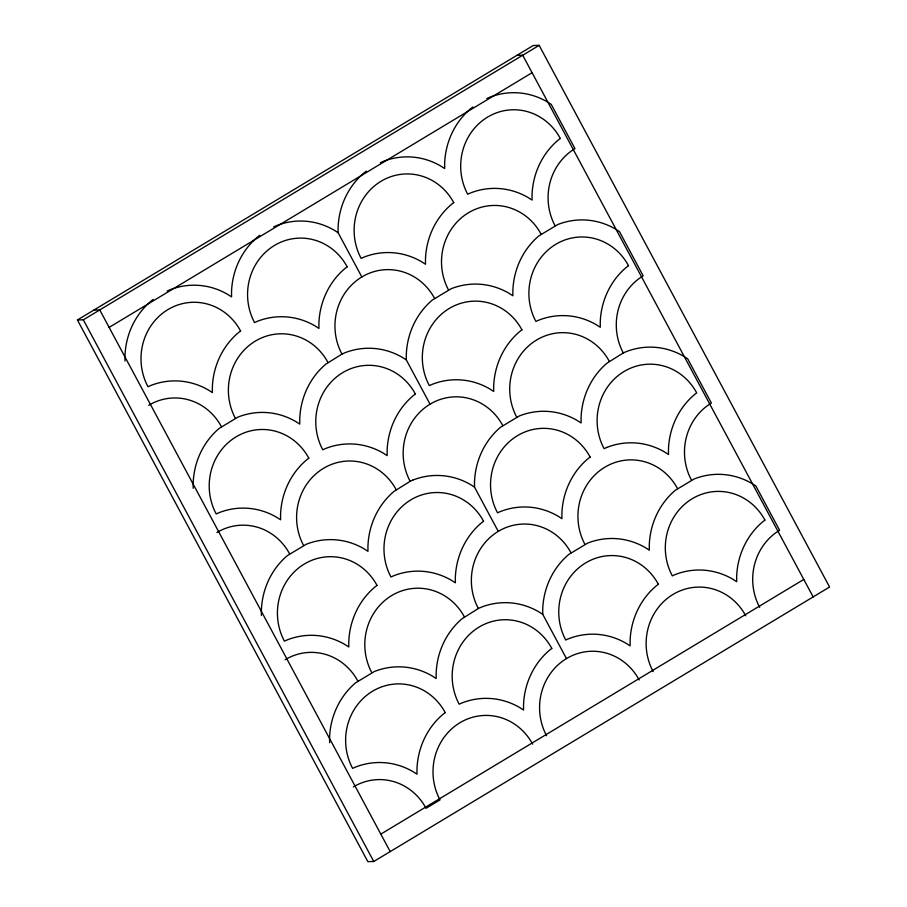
<?xml version="1.0" encoding="UTF-8"?>
<svg xmlns="http://www.w3.org/2000/svg" width="907" height="907" viewBox="0 0 907 907"><rect width="100%" height="100%" fill="white"/><g stroke="black" fill="none" stroke-linecap="round" stroke-linejoin="round"><path stroke-width="1.36" d="M153.215 299.457L150.925 301.226A73.671 69.374 88.4 0 0 124.962 356.304L124.996 361.065M259.776 235.287L257.486 237.056A73.671 69.374 88.4 0 0 231.523 292.145L231.557 296.895L227.725 294.424A73.671 69.374 88.4 0 0 169.768 289.877L167.171 291.056M366.337 171.117L364.047 172.886A73.671 69.374 88.4 0 0 338.084 227.974L338.118 232.725L361.836 276.964A56.597 53.298 88.4 0 0 341.95 354.093L325.692 364.263A73.671 69.374 88.4 0 0 299.729 419.351L299.763 424.102L295.931 421.642A73.671 69.374 88.4 0 0 237.985 417.084L219.131 428.433A73.671 69.374 88.4 0 0 193.168 483.522L193.202 488.272M472.898 106.958L470.608 108.727A73.671 69.374 88.4 0 0 444.645 163.804L444.679 168.555L440.847 166.094A73.671 69.374 88.4 0 0 382.901 161.537L380.294 162.716M560.288 138.476L557.998 140.245A73.671 69.374 88.4 0 0 532.035 195.322L532.069 200.073L528.237 197.613A73.671 69.374 88.4 0 0 470.28 193.066L467.683 194.234A56.597 53.298 88.4 0 1 487.581 117.105A56.597 53.298 88.4 0 1 560.288 138.476M329.615 742.686L329.581 737.935A73.671 69.374 88.4 0 1 355.555 682.858L374.41 671.497A73.671 69.374 88.4 0 1 432.344 676.055L436.176 678.515L436.142 673.765A73.671 69.374 88.4 0 1 462.117 618.687L478.363 608.506A56.597 53.298 88.4 0 1 498.26 531.377L474.531 487.138L474.497 482.388A73.671 69.374 88.4 0 1 500.471 427.31L519.326 415.95A73.671 69.374 88.4 0 1 577.26 420.508L581.104 422.968L581.058 418.218A73.671 69.374 88.4 0 1 607.032 363.14L623.279 352.959A56.597 53.298 88.4 0 1 643.176 275.841L619.458 231.591L615.615 229.131A73.671 69.374 88.4 0 0 557.669 224.585L538.826 235.933A73.671 69.374 88.4 0 0 512.852 291.011L512.886 295.761L509.054 293.301A73.671 69.374 88.4 0 0 451.108 288.755L432.254 300.104A73.671 69.374 88.4 0 0 406.291 355.181L406.325 359.932L430.043 404.171A56.597 53.298 88.4 0 0 410.157 481.3L393.899 491.481A73.671 69.374 88.4 0 0 367.936 546.558L367.97 551.309L364.138 548.848A73.671 69.374 88.4 0 0 306.192 544.291L287.338 555.64A73.671 69.374 88.4 0 0 261.375 610.728L261.409 615.479M521.933 329.853L519.643 331.622A73.671 69.374 88.4 0 0 493.68 386.699L493.714 391.45L489.882 388.99A73.671 69.374 88.4 0 0 431.925 384.443L429.328 385.611A56.597 53.298 88.4 0 1 449.226 308.482A56.597 53.298 88.4 0 1 521.933 329.853M752.028 483.556A73.671 69.374 88.4 0 0 694.093 478.998L675.239 490.347A73.671 69.374 88.4 0 0 649.276 545.424L649.31 550.186L645.478 547.715A73.671 69.374 88.4 0 0 587.521 543.168L568.678 554.517A73.671 69.374 88.4 0 0 542.715 609.595L542.749 614.345L566.467 658.584A56.597 53.298 88.4 0 0 546.57 735.713M77.424 319.978L533.237 45.509L539.143 45.35L829.576 587.022L373.763 861.491L367.857 861.65L77.424 319.978L83.331 319.82L539.143 45.35M109.123 327.404L532.08 72.719M380.827 834.123L803.783 579.437M486.866 98.546L489.463 97.366A73.671 69.374 88.4 0 1 547.409 101.924L551.241 104.384L574.97 148.623A56.597 53.298 88.4 0 0 555.073 225.752M273.733 226.886L276.34 225.707A73.671 69.374 88.4 0 1 334.275 230.265L338.118 232.725M341.939 354.093L344.547 352.914A73.671 69.374 88.4 0 1 402.481 357.471L406.325 359.932M623.279 352.959L625.887 351.791A73.671 69.374 88.4 0 1 683.821 356.349L687.665 358.809L711.383 403.048A56.597 53.298 88.4 0 0 691.485 480.177M410.157 481.3L412.753 480.12M606.704 447.48L604.096 448.648A56.597 53.298 88.4 0 1 623.993 371.53A56.597 53.298 88.4 0 1 696.701 392.89L694.411 394.658A73.671 69.374 88.4 0 0 668.448 449.736L668.482 454.498L664.65 452.026A73.671 69.374 88.4 0 0 606.704 447.48M478.363 608.506L480.971 607.327A73.671 69.374 88.4 0 1 538.905 611.885L542.749 614.345M516.809 55.406L522.715 55.236L813.148 596.908M93.852 310.092L99.759 309.933L390.191 851.594M752.039 483.544L755.871 486.016L779.589 530.255A56.597 53.298 88.4 0 0 759.692 607.384M474.531 487.138L470.699 484.678A73.671 69.374 88.4 0 0 412.753 480.132M83.331 319.82L373.763 861.491M361.836 276.964A56.597 53.298 88.4 0 1 434.544 298.335M448.512 289.923A56.597 53.298 88.4 0 1 468.397 212.794A56.597 53.298 88.4 0 1 541.105 234.165M148.714 405.304A56.597 53.298 88.4 0 1 221.421 426.664M235.378 418.263A56.597 53.298 88.4 0 1 255.275 341.134A56.597 53.298 88.4 0 1 327.983 362.494M430.043 404.171A56.597 53.298 88.4 0 1 502.75 425.542M516.718 417.129A56.597 53.298 88.4 0 1 536.615 340A56.597 53.298 88.4 0 1 609.311 361.371M216.92 532.511A56.597 53.298 88.4 0 1 289.628 553.871M303.596 545.47A56.597 53.298 88.4 0 1 323.482 468.341A56.597 53.298 88.4 0 1 396.189 489.712M498.26 531.377A56.597 53.298 88.4 0 1 570.957 552.748M584.924 544.336A56.597 53.298 88.4 0 1 604.822 467.218A56.597 53.298 88.4 0 1 677.529 488.578M285.127 659.718A56.597 53.298 88.4 0 1 357.846 681.078M371.802 672.677A56.597 53.298 88.4 0 1 391.699 595.548A56.597 53.298 88.4 0 1 464.395 616.919M566.467 658.595A56.597 53.298 88.4 0 1 639.174 679.955M653.131 671.543A56.597 53.298 88.4 0 1 673.028 594.425A56.597 53.298 88.4 0 1 745.735 615.785M353.345 786.925A56.597 53.298 88.4 0 1 426.052 808.296L440.008 799.883A56.597 53.298 88.4 0 1 459.906 722.754A56.597 53.298 88.4 0 1 532.613 744.125M240.593 330.976L238.314 332.744A73.671 69.374 88.4 0 0 212.34 387.833L212.374 392.584L208.542 390.112A73.671 69.374 88.4 0 0 150.596 385.566L148 386.745A56.597 53.298 88.4 0 1 167.886 309.616A56.597 53.298 88.4 0 1 240.593 330.976M347.166 266.805L344.875 268.574A73.671 69.374 88.4 0 0 318.901 323.663L318.947 328.413L315.103 325.953A73.671 69.374 88.4 0 0 257.157 321.395L254.561 322.575A56.597 53.298 88.4 0 1 274.458 245.446A56.597 53.298 88.4 0 1 347.154 266.805M453.727 202.646L451.437 204.415A73.671 69.374 88.4 0 0 425.474 259.493L425.508 264.243L421.664 261.783A73.671 69.374 88.4 0 0 363.718 257.225L361.122 258.404A56.597 53.298 88.4 0 1 381.019 181.275A56.597 53.298 88.4 0 1 453.727 202.646M308.811 458.182L306.521 459.951A73.671 69.374 88.4 0 0 280.546 515.04L280.592 519.79L276.748 517.33A73.671 69.374 88.4 0 0 218.814 512.772L216.206 513.952A56.597 53.298 88.4 0 1 236.103 436.823A56.597 53.298 88.4 0 1 308.799 458.182M415.372 394.023L413.082 395.792A73.671 69.374 88.4 0 0 387.119 450.87L387.153 455.62L383.31 453.16A73.671 69.374 88.4 0 0 325.364 448.602L322.767 449.781A56.597 53.298 88.4 0 1 342.665 372.652A56.597 53.298 88.4 0 1 415.372 394.023M628.494 265.683L626.204 267.452A73.671 69.374 88.4 0 0 600.241 322.529L600.275 327.28L596.443 324.819A73.671 69.374 88.4 0 0 538.497 320.273L535.89 321.441A56.597 53.298 88.4 0 1 555.787 244.312A56.597 53.298 88.4 0 1 628.494 265.683M377.017 585.4L374.727 587.169A73.671 69.374 88.4 0 0 348.764 642.247L348.798 646.997L344.966 644.537A73.671 69.374 88.4 0 0 287.02 639.979L284.413 641.158A56.597 53.298 88.4 0 1 304.31 564.029A56.597 53.298 88.4 0 1 377.017 585.4M483.578 521.23L481.288 522.999A73.671 69.374 88.4 0 0 455.325 578.076L455.359 582.827L451.527 580.367A73.671 69.374 88.4 0 0 393.581 575.82L390.974 576.988A56.597 53.298 88.4 0 1 410.871 499.859A56.597 53.298 88.4 0 1 483.578 521.23M590.14 457.06L587.849 458.829A73.671 69.374 88.4 0 0 561.887 513.906L561.921 518.657L558.088 516.196A73.671 69.374 88.4 0 0 500.142 511.65L497.535 512.818A56.597 53.298 88.4 0 1 517.432 435.689A56.597 53.298 88.4 0 1 590.14 457.06M445.224 712.607L442.933 714.376A73.671 69.374 88.4 0 0 416.971 769.453L417.005 774.204L413.173 771.744A73.671 69.374 88.4 0 0 355.227 767.186L352.619 768.365A56.597 53.298 88.4 0 1 372.516 691.236A56.597 53.298 88.4 0 1 445.224 712.607M551.785 648.437L549.495 650.206A73.671 69.374 88.4 0 0 523.532 705.283L523.566 710.034L519.734 707.573A73.671 69.374 88.4 0 0 461.788 703.027L459.18 704.195A56.597 53.298 88.4 0 1 479.077 627.066A56.597 53.298 88.4 0 1 551.785 648.437M658.346 584.267L656.067 586.035A73.671 69.374 88.4 0 0 630.093 641.113L630.127 645.875L626.295 643.403A73.671 69.374 88.4 0 0 568.349 638.857L565.753 640.025A56.597 53.298 88.4 0 1 585.639 562.907A56.597 53.298 88.4 0 1 658.346 584.267M764.918 520.096L762.628 521.865A73.671 69.374 88.4 0 0 736.654 576.954L736.688 581.704L732.856 579.233A73.671 69.374 88.4 0 0 674.91 574.687L672.314 575.866A56.597 53.298 88.4 0 1 692.211 498.737A56.597 53.298 88.4 0 1 764.907 520.096"/></g></svg>
